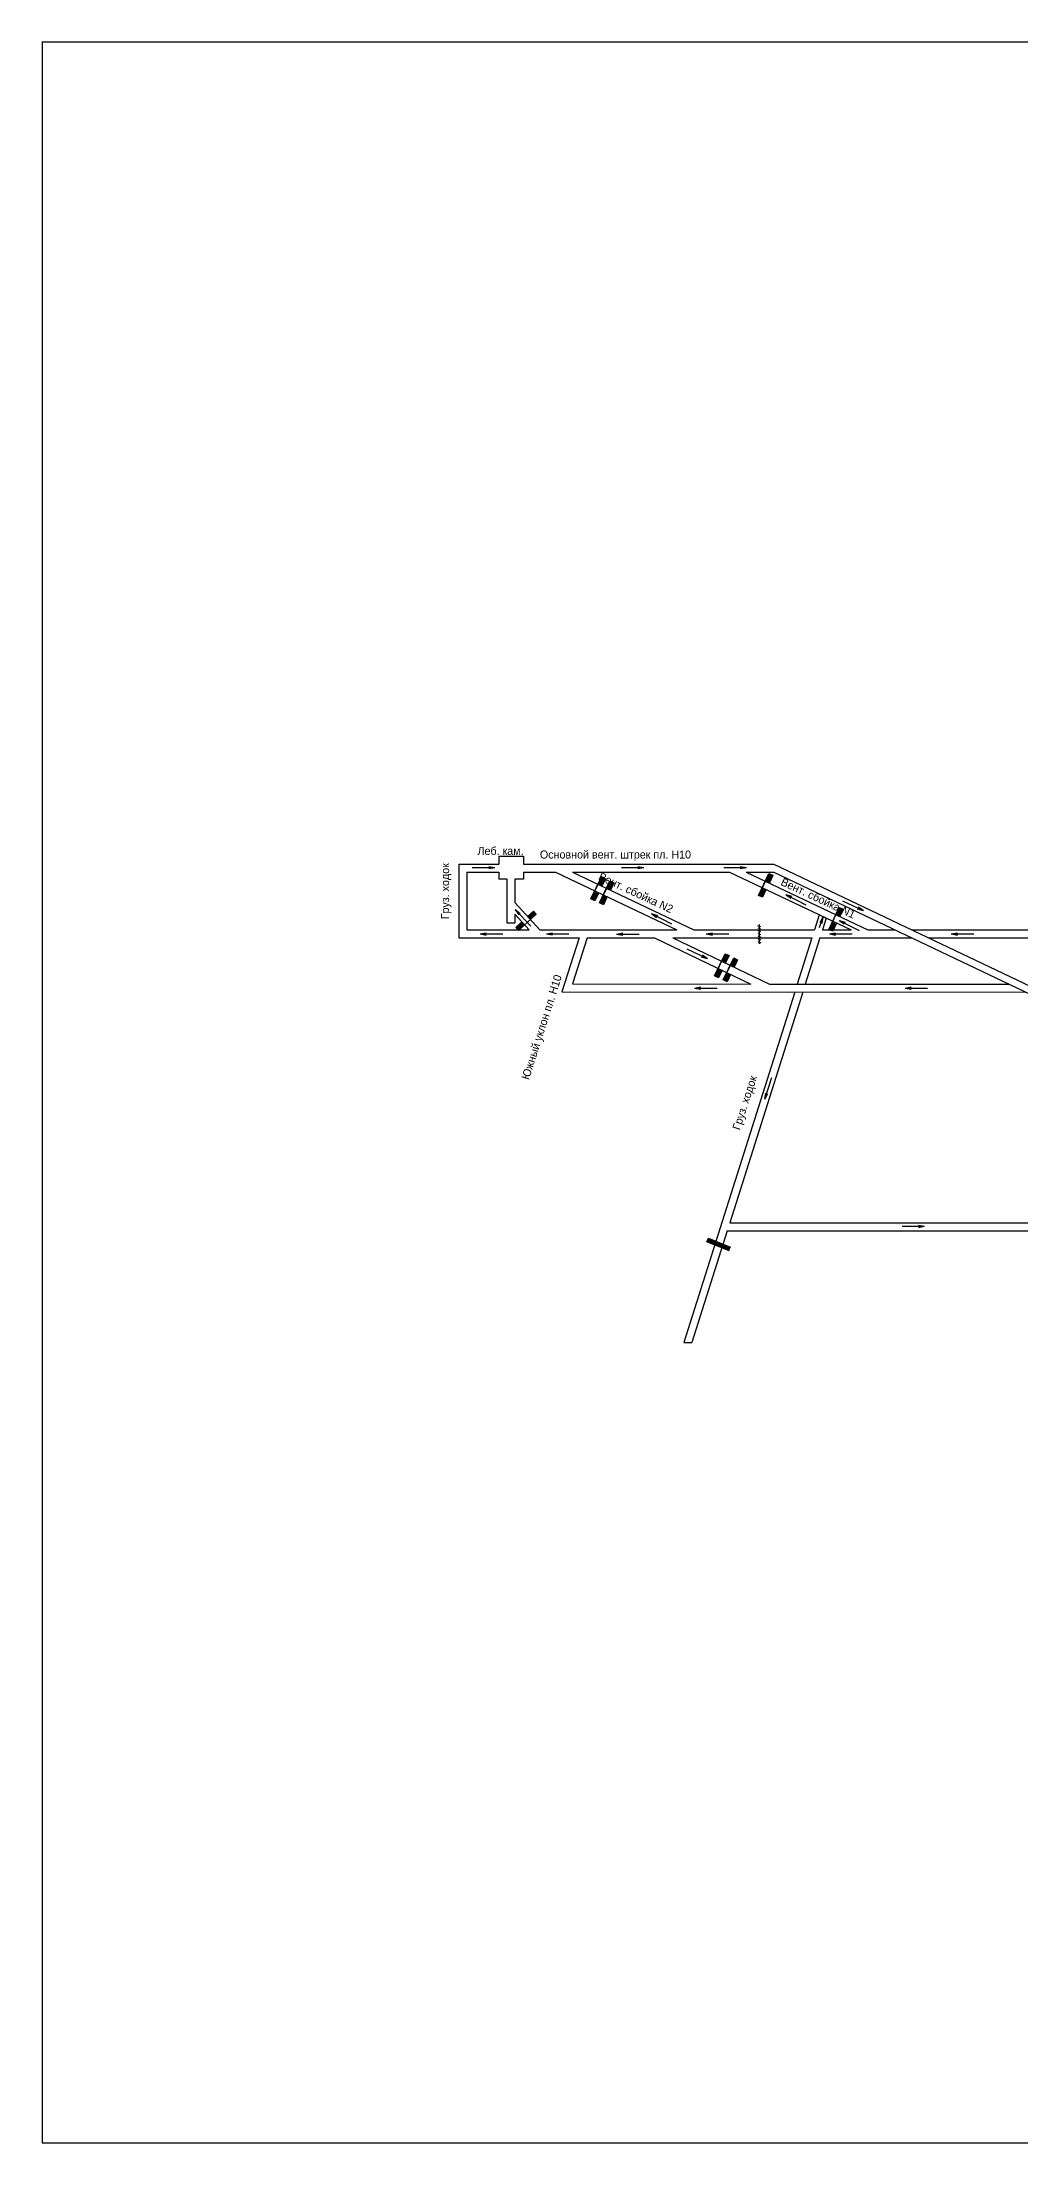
# Model space of a CAD drawing. Header units: millimetres. Extents: x -1405 to 845, y -571 to 479.
# Drawn here: x -1405 to -915, y -571 to 479 of the extents above; entities that cross this region are included whole.
import ezdxf

# ---------------------------------------------------------------- set-up
doc = ezdxf.new("R2010")
doc.units = ezdxf.units.MM
for name, color, linetype in [('Двери', 7, 'Continuous'), ('Перемычки', 7, 'Continuous'), ('Струя', 7, 'Continuous')]:
    doc.layers.add(name, color=color, linetype=linetype)

msp = doc.modelspace()

# ---------------------------------------------------------------- hatches: boundary and pattern name
at = {"layer": 'Двери'}
h = msp.add_hatch(color=256, dxfattribs=at)
h.paths.add_polyline_path([(-1040.9, 58.4), (-1039.1, 62.1), (-1041.1, 63), (-1042.8, 59.3), (-1042.7, 59.3), (-1041, 62.9), (-1039.2, 62), (-1040.9, 58.4)])
h.paths.add_polyline_path([(-1044.5, 55.7), (-1042.7, 59.3), (-1042.8, 59.3), (-1044.6, 55.7)])
h.paths.add_polyline_path([(-1044.3, 51.1), (-1042.6, 54.8), (-1042.7, 54.8), (-1044.4, 51.2), (-1046.2, 52.1), (-1044.5, 55.7), (-1044.6, 55.7), (-1046.3, 52)])
h = msp.add_hatch(color=256, dxfattribs=at)
h.paths.add_polyline_path([(-1124.7, 56.7), (-1122.9, 60.4), (-1124.9, 61.4), (-1126.6, 57.7), (-1126.5, 57.6), (-1124.8, 61.2), (-1123, 60.4), (-1124.7, 56.7)])
h.paths.add_polyline_path([(-1128.3, 54), (-1126.5, 57.6), (-1126.6, 57.7), (-1128.4, 54)])
h.paths.add_polyline_path([(-1128.1, 49.4), (-1126.4, 53.1), (-1126.5, 53.1), (-1128.2, 49.5), (-1130, 50.4), (-1128.3, 54), (-1128.4, 54), (-1130.1, 50.3)])
h = msp.add_hatch(color=3, dxfattribs=at)
h.paths.add_polyline_path([(-1123, 60.4), (-1124.8, 61.2), (-1126.5, 57.6), (-1124.7, 56.7)])
h.paths.add_polyline_path([(-1130, 50.4), (-1128.2, 49.5), (-1126.5, 53.1), (-1128.3, 54)])
h = msp.add_hatch(color=256, dxfattribs=at)
h.paths.add_polyline_path([(-1120.4, 54.7), (-1118.6, 58.4), (-1120.6, 59.3), (-1122.4, 55.6), (-1122.3, 55.6), (-1120.5, 59.2), (-1118.7, 58.3), (-1120.5, 54.7)])
h.paths.add_polyline_path([(-1124, 52), (-1122.3, 55.6), (-1122.4, 55.6), (-1124.1, 52)])
h.paths.add_polyline_path([(-1123.9, 47.4), (-1122.1, 51.1), (-1122.2, 51.1), (-1123.9, 47.5), (-1125.7, 48.3), (-1124, 52), (-1124.1, 52), (-1125.8, 48.3)])
h = msp.add_hatch(color=3, dxfattribs=at)
h.paths.add_polyline_path([(-1118.7, 58.3), (-1120.5, 59.2), (-1122.3, 55.6), (-1120.5, 54.7)])
h.paths.add_polyline_path([(-1125.7, 48.3), (-1123.9, 47.5), (-1122.2, 51.1), (-1124, 52)])
h = msp.add_hatch(color=3, dxfattribs=at)
h.paths.add_polyline_path([(-1039.2, 62), (-1041, 62.9), (-1042.7, 59.3), (-1040.9, 58.4)])
h.paths.add_polyline_path([(-1046.2, 52.1), (-1044.4, 51.2), (-1042.7, 54.8), (-1044.5, 55.7)])
h = msp.add_hatch(color=256, dxfattribs=at)
h.paths.add_polyline_path([(-1161.8, 41.5), (-1158.8, 44.3), (-1157.3, 42.7), (-1160.3, 39.9), (-1160.4, 40), (-1157.5, 42.7), (-1158.8, 44.2), (-1161.8, 41.5)])
h.paths.add_polyline_path([(-1163.4, 37.3), (-1160.4, 40), (-1160.3, 39.9), (-1163.3, 37.2)])
h.paths.add_polyline_path([(-1167.8, 36.1), (-1164.8, 38.9), (-1164.7, 38.8), (-1167.7, 36.1), (-1166.3, 34.6), (-1163.4, 37.3), (-1163.3, 37.2), (-1166.4, 34.5)])
h = msp.add_hatch(color=3, dxfattribs=at)
h.paths.add_polyline_path([(-1158.8, 44.2), (-1157.5, 42.7), (-1160.4, 40), (-1161.8, 41.5)])
h.paths.add_polyline_path([(-1166.3, 34.6), (-1167.7, 36.1), (-1164.7, 38.8), (-1163.4, 37.3)])
h = msp.add_hatch(color=256, dxfattribs=at)
h.paths.add_polyline_path([(-1005.7, 41.5), (-1004, 45.2), (-1006, 46.1), (-1007.7, 42.4), (-1007.6, 42.4), (-1005.9, 46), (-1004.1, 45.1), (-1005.8, 41.5)])
h.paths.add_polyline_path([(-1009.4, 38.8), (-1007.6, 42.4), (-1007.7, 42.4), (-1009.4, 38.8)])
h.paths.add_polyline_path([(-1009.2, 34.2), (-1007.5, 37.9), (-1007.5, 37.9), (-1009.3, 34.3), (-1011.1, 35.1), (-1009.4, 38.8), (-1009.4, 38.8), (-1011.2, 35.1)])
h = msp.add_hatch(color=3, dxfattribs=at)
h.paths.add_polyline_path([(-1004.1, 45.1), (-1005.9, 46), (-1007.6, 42.4), (-1005.8, 41.5)])
h.paths.add_polyline_path([(-1011.1, 35.1), (-1009.3, 34.3), (-1007.5, 37.9), (-1009.4, 38.8)])
h = msp.add_hatch(color=256, dxfattribs=at)
h.paths.add_polyline_path([(-1062.8, 18.3), (-1061, 22), (-1063, 22.9), (-1064.8, 19.2), (-1064.7, 19.2), (-1063, 22.8), (-1061.2, 21.9), (-1062.9, 18.3)])
h.paths.add_polyline_path([(-1066.4, 15.5), (-1064.7, 19.2), (-1064.8, 19.2), (-1066.5, 15.6)])
h.paths.add_polyline_path([(-1066.3, 10.9), (-1064.5, 14.6), (-1064.6, 14.7), (-1066.3, 11.1), (-1068.1, 11.9), (-1066.4, 15.5), (-1066.5, 15.6), (-1068.3, 11.9)])
h = msp.add_hatch(color=3, dxfattribs=at)
h.paths.add_polyline_path([(-1061.2, 21.9), (-1063, 22.8), (-1064.7, 19.2), (-1062.9, 18.3)])
h.paths.add_polyline_path([(-1068.1, 11.9), (-1066.3, 11.1), (-1064.6, 14.7), (-1066.4, 15.5)])
h = msp.add_hatch(color=256, dxfattribs=at)
h.paths.add_polyline_path([(-1058.5, 16.2), (-1056.8, 19.9), (-1058.7, 20.9), (-1060.5, 17.2), (-1060.4, 17.1), (-1058.7, 20.7), (-1056.9, 19.9), (-1058.6, 16.3)])
h.paths.add_polyline_path([(-1062.1, 13.5), (-1060.4, 17.1), (-1060.5, 17.2), (-1062.2, 13.5)])
h.paths.add_polyline_path([(-1062, 8.9), (-1060.3, 12.6), (-1060.3, 12.6), (-1062.1, 9), (-1063.9, 9.9), (-1062.1, 13.5), (-1062.2, 13.5), (-1064, 9.8)])
h = msp.add_hatch(color=3, dxfattribs=at)
h.paths.add_polyline_path([(-1056.9, 19.9), (-1058.7, 20.7), (-1060.4, 17.1), (-1058.6, 16.3)])
h.paths.add_polyline_path([(-1063.9, 9.9), (-1062.1, 9), (-1060.3, 12.6), (-1062.1, 13.5)])
at = {"layer": 'Перемычки'}
h = msp.add_hatch(color=256, dxfattribs=at)
h.paths.add_polyline_path([(-1072.3, -121.2), (-1068.5, -122.7), (-1068.5, -122.6), (-1072.2, -121.1), (-1071.4, -119.3), (-1067.7, -120.8), (-1067.7, -120.7), (-1071.5, -119.2)])
h.paths.add_polyline_path([(-1068.5, -122.6), (-1068.5, -122.7), (-1061, -125.8), (-1060.2, -123.7), (-1067.7, -120.7), (-1067.7, -120.8), (-1060.3, -123.8), (-1061, -125.6)])
h = msp.add_hatch(color=3, dxfattribs=at)
h.paths.add_polyline_path([(-1071.4, -119.3), (-1072.2, -121.1), (-1068.5, -122.6), (-1067.7, -120.8)])
h.paths.add_polyline_path([(-1064.8, -124.1), (-1064, -122.3), (-1067.7, -120.8), (-1068.5, -122.6)])
h.paths.add_polyline_path([(-1064.8, -124.1), (-1061, -125.6), (-1060.3, -123.8), (-1064, -122.3)])

# ---------------------------------------------------------------- linework, layer by layer
for p, q in [((-1404.5, 478.6), (-1404.5, -571.4)), ((-1404.5, 478.6), (845.5, 478.6)), ((-1196.2, 67.7), (-1176.1, 67.7)), ((-1196.2, 67.7), (-1196.2, 30.8)), ((-1192.2, 63.7), (-1192.2, 34.8)), ((-1192.2, 63.7), (-1176.1, 63.7)), ((-1176.1, 71.6), (-1163.8, 71.6)), ((-1176.1, 71.6), (-1176.1, 67.7)), ((-1176.1, 63.7), (-1176.1, 60.1)), ((-1163.8, 71.6), (-1163.8, 67.7)), ((-1163.8, 67.7), (-1038.6, 67.7)), ((-1163.8, 63.7), (-1147.8, 63.7)), ((-1163.8, 63.7), (-1163.8, 60.1)), ((-1147.8, 63.7), (-1087.1, 34.8)), ((-1139.4, 63.7), (-1078.7, 34.8)), ((-1139.4, 63.7), (-1060.9, 63.7)), ((-1067.4, 63.7), (-1060.9, 63.7)), ((-1060.9, 63.7), (-1000.1, 34.8)), ((-1052.5, 63.7), (-991.7, 34.8)), ((-1052.5, 63.7), (-1038.6, 63.7)), ((-1044.8, 63.7), (-1038.6, 63.7)), ((-1038.6, 67.7), (-870.8, -12.3)), ((-1038.6, 63.7), (-517.2, -184.9)), ((-1172.1, 60.1), (-1176.1, 60.1)), ((-1172.1, 60.1), (-1172.1, 38.4)), ((-1168.1, 60.1), (-1168.1, 48.5)), ((-1163.8, 60.1), (-1168.1, 60.1)), ((-1168.1, 48.5), (-1155.7, 34.8)), ((-1168.1, 42.7), (-1160.9, 34.8)), ((-1168.1, 42.7), (-1168.1, 38.4)), ((-1016, 42.4), (-1018.4, 34.8)), ((-1192.2, 34.8), (-1160.9, 34.8)), ((-1172.1, 38.4), (-1168.1, 38.4)), ((-1168.1, 38.4), (-1168.1, 38.4)), ((-1155.7, 34.8), (-1087.1, 34.8)), ((-1078.7, 34.8), (-1018.4, 34.8)), ((-1046.8, 37.1), (-1045.4, 36.5)), ((-1046.7, 35.9), (-1045.3, 35.3)), ((-1046.7, 34.6), (-1045.3, 34)), ((-1046.7, 33.2), (-1045.3, 32.6)), ((-1046.6, 31.8), (-1045.2, 31.2)), ((-1046, 37.5), (-1046, 27.8)), ((-1012.5, 40.7), (-1014.4, 34.8)), ((-1014.4, 34.8), (-1000.1, 34.8)), ((-1006.6, 34.8), (-1000.1, 34.8)), ((-991.7, 34.8), (-977.9, 34.8)), ((-969.5, 34.8), (-710.6, 34.8)), ((-1196.2, 30.8), (-1136, 30.8)), ((-1136, 30.8), (-1144.6, 3.8)), ((-1132, 30.8), (-1139.3, 7.8)), ((-1132, 30.8), (-1098.4, 30.8)), ((-1098.4, 30.8), (-1050.1, 7.7)), ((-1089.2, 30.8), (-1040.8, 7.7)), ((-1089.2, 30.8), (-1019.7, 30.8)), ((-1046.6, 30.4), (-1045.2, 29.8)), ((-1046.6, 29), (-1045.2, 28.4)), ((-1019.7, 30.8), (-1027, 7.7)), ((-1015.7, 30.8), (-1023, 7.7)), ((-1015.7, 30.8), (-969.5, 30.8)), ((-961.1, 30.8), (-843.7, 30.8)), ((-1144.6, 3.8), (-912.8, 3.7)), ((-1139.3, 7.8), (-1050.1, 7.7)), ((-1028.2, 3.7), (-1083.6, -171.3)), ((-1024.2, 3.7), (-1060.7, -111.5)), ((-1040.8, 7.7), (-921.2, 7.7)), ((-1060.7, -111.5), (-870.7, -111.6)), ((-1062, -115.5), (-1079.6, -171.3)), ((-1062, -115.5), (-872, -115.6)), ((-1083.6, -171.3), (-1079.6, -171.3)), ((-1404.5, -571.4), (845.5, -571.4))]:
    msp.add_line(p, q)
at = {"layer": 'Двери'}
for points in [[(-1042.6, 54.8), (-1044.3, 51.1), (-1046.3, 52), (-1041.1, 63), (-1039.1, 62.1), (-1040.9, 58.4)], [(-1126.4, 53.1), (-1128.1, 49.4), (-1130.1, 50.3), (-1124.9, 61.4), (-1122.9, 60.4), (-1124.7, 56.7)], [(-1126.5, 53.1), (-1128.2, 49.5), (-1130, 50.4), (-1124.8, 61.2), (-1123, 60.4), (-1124.7, 56.7)], [(-1122.1, 51.1), (-1123.9, 47.4), (-1125.8, 48.3), (-1120.6, 59.3), (-1118.6, 58.4), (-1120.4, 54.7)], [(-1122.2, 51.1), (-1123.9, 47.5), (-1125.7, 48.3), (-1120.5, 59.2), (-1118.7, 58.3), (-1120.5, 54.7)], [(-1042.7, 54.8), (-1044.4, 51.2), (-1046.2, 52.1), (-1041, 62.9), (-1039.2, 62), (-1040.9, 58.4)], [(-1164.7, 38.8), (-1167.7, 36.1), (-1166.3, 34.6), (-1157.5, 42.7), (-1158.8, 44.2), (-1161.8, 41.5)], [(-1007.5, 37.9), (-1009.2, 34.2), (-1011.2, 35.1), (-1006, 46.1), (-1004, 45.2), (-1005.7, 41.5)], [(-1007.5, 37.9), (-1009.3, 34.3), (-1011.1, 35.1), (-1005.9, 46), (-1004.1, 45.1), (-1005.8, 41.5)], [(-1064.5, 14.6), (-1066.3, 10.9), (-1068.3, 11.9), (-1063, 22.9), (-1061, 22), (-1062.8, 18.3)], [(-1064.6, 14.7), (-1066.3, 11.1), (-1068.1, 11.9), (-1063, 22.8), (-1061.2, 21.9), (-1062.9, 18.3)], [(-1060.3, 12.6), (-1062, 8.9), (-1064, 9.8), (-1058.7, 20.9), (-1056.8, 19.9), (-1058.5, 16.2)], [(-1060.3, 12.6), (-1062.1, 9), (-1063.9, 9.9), (-1058.7, 20.7), (-1056.9, 19.9), (-1058.6, 16.3)]]:
    msp.add_lwpolyline(points, dxfattribs=at)
at = {"layer": 'Перемычки'}
msp.add_lwpolyline([(-1061, -125.6), (-1072.2, -121.1), (-1071.4, -119.3), (-1060.3, -123.8)], dxfattribs=at)
at = {"layer": 'Струя', "color": 5}
for p, q in [((-1178.1, 65.8), (-1189.4, 65.8)), ((-1178.1, 65.8), (-1181.2, 66.3)), ((-1178.1, 65.8), (-1181.2, 65.3)), ((-1103.6, 65.8), (-1114.9, 65.8)), ((-1103.6, 65.8), (-1106.7, 66.3)), ((-1103.6, 65.8), (-1106.7, 65.3)), ((-1052.4, 65.8), (-1063.7, 65.8)), ((-1052.4, 65.8), (-1055.5, 66.3)), ((-1052.4, 65.8), (-1055.5, 65.3)), ((-1167.9, 45), (-1160.2, 36.7)), ((-1167.9, 45), (-1166.1, 42.4)), ((-1167.9, 45), (-1165.4, 43.1)), ((-993.8, 44.4), (-1004.1, 49.1)), ((-993.8, 44.4), (-996.9, 45.2)), ((-993.8, 44.4), (-996.4, 46.2)), ((-1185.5, 32.8), (-1182.4, 33.3)), ((-1185.5, 32.8), (-1174.2, 32.8)), ((-1185.5, 32.8), (-1182.4, 32.2)), ((-1152.4, 32.9), (-1149.3, 33.4)), ((-1152.4, 32.9), (-1149.3, 32.4)), ((-1152.4, 32.9), (-1141.1, 32.9)), ((-1078.3, 5.7), (-1075.2, 6.3)), ((-1078.3, 5.7), (-1075.2, 5.2)), ((-1078.3, 5.7), (-1067, 5.7)), ((-973.1, 5.7), (-970, 6.3)), ((-973.1, 5.7), (-961.8, 5.7)), ((-973.1, 5.7), (-970, 5.2)), ((-963.3, -113.4), (-974.6, -113.4)), ((-963.3, -113.4), (-966.4, -112.9)), ((-963.3, -113.4), (-966.4, -114))]:
    msp.add_line(p, q, dxfattribs=at)
at = {"layer": 'Струя', "color": 1}
for p, q in [((-1099.9, 43), (-1089.8, 37.9)), ((-1099.9, 43), (-1097.3, 41.1)), ((-1099.9, 43), (-1096.9, 42)), ((-1032.6, 52.5), (-1022.6, 47.4)), ((-1032.6, 52.5), (-1030.1, 50.6)), ((-1032.6, 52.5), (-1029.6, 51.6)), ((-1117.3, 32.7), (-1114.2, 33.3)), ((-1117.3, 32.7), (-1106, 32.7)), ((-1117.3, 32.7), (-1114.2, 32.2)), ((-1072.5, 32.8), (-1069.4, 33.3)), ((-1072.5, 32.8), (-1069.4, 32.2)), ((-1072.5, 32.8), (-1061.2, 32.8)), ((-1014.1, 41.2), (-1016, 35.8)), ((-1014.1, 41.2), (-1015.6, 38.4)), ((-1014.1, 41.2), (-1014.7, 38.1)), ((-1010.9, 32.8), (-1007.8, 33.3)), ((-1010.9, 32.8), (-999.6, 32.8)), ((-1010.9, 32.8), (-1007.8, 32.2)), ((-1006, 39.6), (-996, 34.5)), ((-1006, 39.6), (-1003, 38.7)), ((-1006, 39.6), (-1003.5, 37.8)), ((-950, 32.8), (-946.9, 33.3)), ((-950, 32.8), (-938.7, 32.8)), ((-950, 32.8), (-946.9, 32.2)), ((-1071.8, 20.4), (-1082, 25.2)), ((-1071.8, 20.4), (-1074.8, 21.2)), ((-1071.8, 20.4), (-1074.4, 22.2)), ((-1043.1, -49.8), (-1039.7, -39)), ((-1043.1, -49.8), (-1042.6, -46.7)), ((-1043.1, -49.8), (-1041.6, -47))]:
    msp.add_line(p, q, dxfattribs=at)

# ---------------------------------------------------------------- texts
for s, p in [('Леб. кам.', (-1186.8, 72.3)), ('Основной вент. штрек пл. Н10', (-1155.6, 70.5))]:
    msp.add_text(s, height=4).set_placement(p)
for s, rotation, p in [('Груз. ходок', 90, (-1201, 40.1)), ('Вент. сбойка N2', 335, (-1126.7, 60.1)), ('Вент. сбойка N1', 335, (-1035.6, 57.4)), ('Южный уклон пл. Н10', 72.3615, (-1161.1, -40.4)), ('Груз. ходок', 72, (-1055.7, -65.5))]:
    msp.add_text(s, height=4, rotation=rotation).set_placement(p)

doc.saveas('drawing.dxf')
